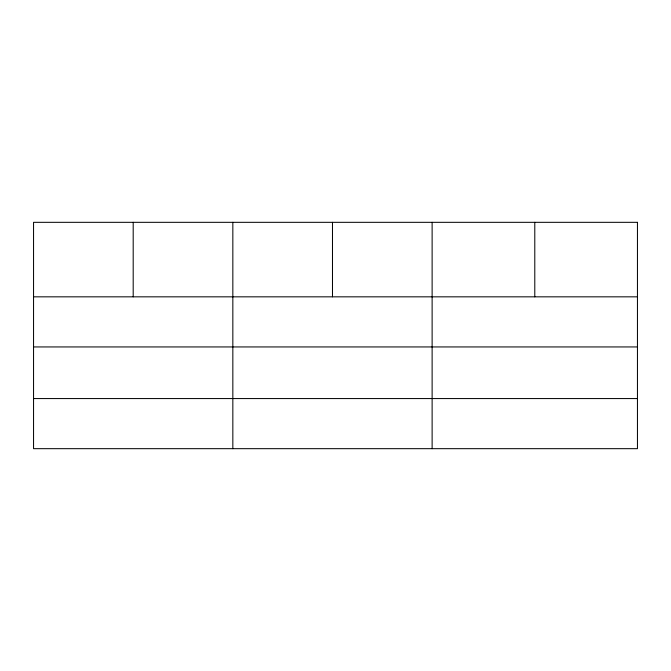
<?xml version="1.0" encoding="UTF-8"?>
<svg xmlns="http://www.w3.org/2000/svg" width="671" height="671" viewBox="0 0 671 671"><rect width="100%" height="100%" fill="white"/><g stroke="black" fill="none" stroke-linecap="round" stroke-linejoin="round"><path stroke-width="1.01" d="M33.55 296.834L637.45 296.834M33.55 346.941L637.45 346.941M33.55 398.566L637.45 398.566M534.787 222.327L534.787 296.834M432.124 222.327L432.124 448.673M332.481 222.327L332.481 296.834M232.837 222.327L232.837 448.673M133.194 222.327L133.194 296.834M637.45 222.327L33.55 222.327L33.55 448.673L637.45 448.673L637.45 222.327"/></g></svg>
